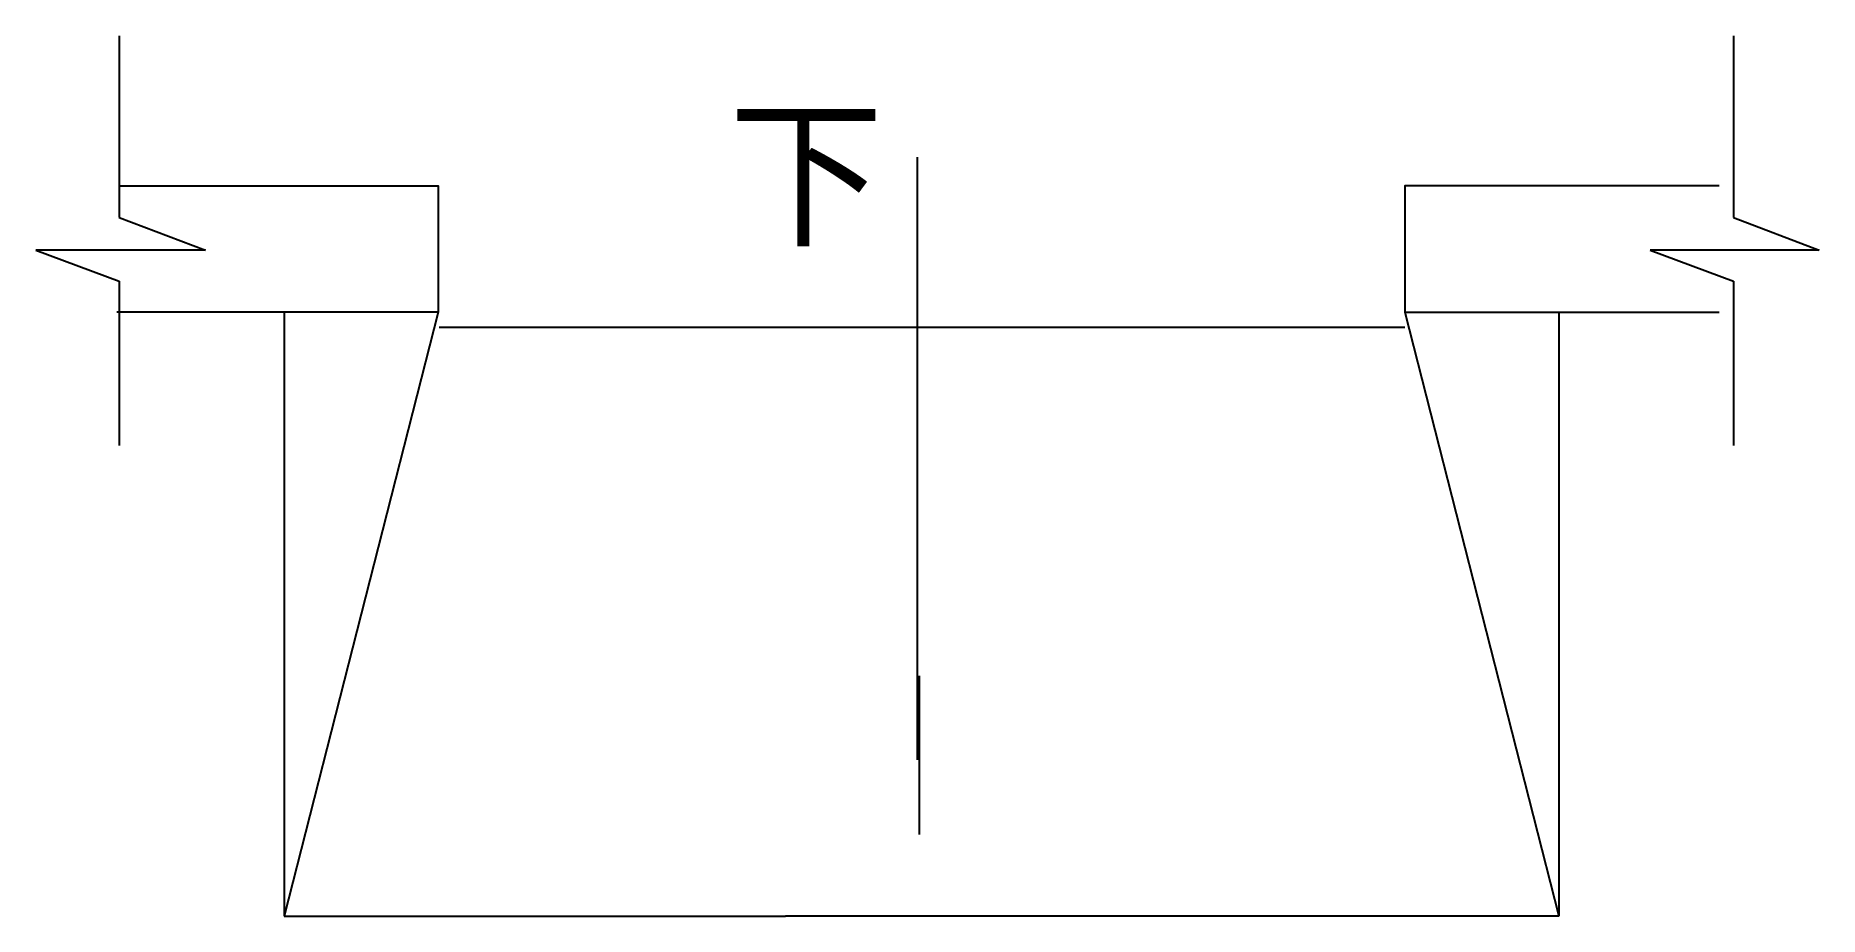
# Model space of a CAD drawing. Header units: metres. Extents: x 13162.4 to 13184.9, y 18560.5 to 18571.5.
import ezdxf

# ---------------------------------------------------------------- set-up
doc = ezdxf.new("R2010")
doc.units = ezdxf.units.M
doc.layers.add('PUB_DIM', color=90, linetype='Continuous')
doc.layers.add('PUB_TEXT', color=7, linetype='Continuous')

msp = doc.modelspace()

# ---------------------------------------------------------------- linework, layer by layer
at = {"layer": 'PUB_DIM'}
for p, q in [((13163.48, 18571.54), (13163.48, 18569.25)), ((13183.81, 18571.54), (13183.81, 18569.25)), ((13163.48, 18569.25), (13164.57, 18568.84)), ((13183.81, 18569.25), (13184.89, 18568.84)), ((13164.57, 18568.84), (13162.43, 18568.84)), ((13162.43, 18568.84), (13163.48, 18568.45)), ((13184.89, 18568.84), (13182.76, 18568.84)), ((13182.76, 18568.84), (13183.81, 18568.45)), ((13163.48, 18568.45), (13163.48, 18566.38)), ((13183.81, 18568.45), (13183.81, 18566.38)), ((13165.56, 18568.06), (13165.56, 18560.45)), ((13167.5, 18568.06), (13165.56, 18560.45)), ((13179.67, 18568.06), (13181.61, 18560.45)), ((13181.61, 18568.06), (13181.61, 18560.45)), ((13167.51, 18567.87), (13179.67, 18567.87)), ((13165.56, 18560.45), (13171.87, 18560.45)), ((13181.61, 18560.45), (13171.87, 18560.45))]:
    msp.add_line(p, q, dxfattribs=at)
for points in [[(13173.53, 18570.01), (13173.53, 18562.42)], [(13173.56, 18561.48), (13173.56, 18563.48)]]:
    msp.add_lwpolyline(points, dxfattribs=at)
at = {"layer": 'PUB_TEXT'}
for points in [[(13163.49, 18569.65), (13167.5, 18569.65), (13167.5, 18568.06), (13163.45, 18568.06)], [(13183.63, 18569.65), (13179.67, 18569.65), (13179.67, 18568.06), (13183.63, 18568.06)]]:
    msp.add_lwpolyline(points, dxfattribs=at)

# ---------------------------------------------------------------- texts
msp.add_text('下', height=1.5, dxfattribs=at).set_placement((13171.16, 18569.05))

doc.saveas('drawing.dxf')
